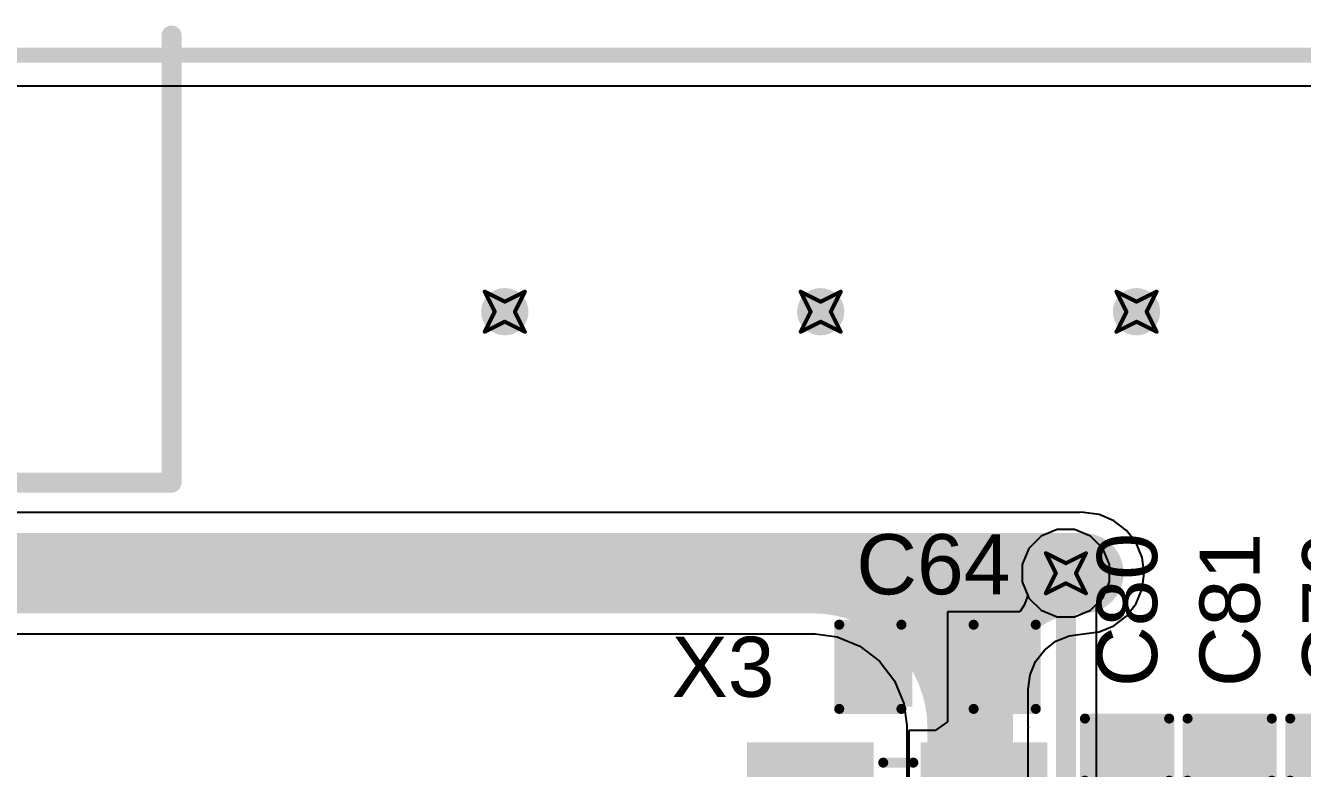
# Model space of a CAD drawing. Header units: inches. Extents: x -0.03 to 9.71, y 0.01 to 4.44.
# Drawn here: x 2.793 to 3.429, y 2.193 to 2.564 of the extents above; entities that cross this region are included whole.
import ezdxf

# ---------------------------------------------------------------- set-up
doc = ezdxf.new("R2010")
doc.units = ezdxf.units.IN
doc.header["$MEASUREMENT"] = 0
for name, color, linetype in [('Board Outline', 216, 'Continuous'), ('Bottom Layer', 5, 'Continuous'), ('Drill Drawing', 1, 'Continuous'), ('Layer 1', 16, 'Continuous'), ('Layer 2', 76, 'Continuous'), ('Top Layer', 1, 'Continuous'), ('Top Overlay', 2, 'Continuous'), ('Top Paste', 8, 'Continuous'), ('Top Solder', 216, 'Continuous'), ('Via Holes', 16, 'Continuous')]:
    doc.layers.add(name, color=color, linetype=linetype)
doc.styles.add('Arial', font='', dxfattribs={"height": 0.2})
doc.styles.get('Arial').set_extended_font_data('Arial')

# ---------------------------------------------------------------- blocks, each defined once
blk = doc.blocks.new('SMD3225_4P_1')
at = {"layer": 'Top Layer'}
for points in [[(-0.07087, 0.05709), (-0.01575, 0.05709), (-0.01575, 0.00984), (-0.07087, 0.00984)], [(0.01575, 0.05709), (0.07087, 0.05709), (0.07087, 0.00984), (0.01575, 0.00984)], [(-0.07087, -0.00984), (-0.01575, -0.00984), (-0.01575, -0.05709), (-0.07087, -0.05709)], [(0.01575, -0.00984), (0.07087, -0.00984), (0.07087, -0.05709), (0.01575, -0.05709)]]:
    blk.add_hatch(color=1, dxfattribs=at).paths.add_polyline_path(points)
at = {"layer": 'Top Paste'}
for points in [[(-0.07087, 0.05709), (-0.01575, 0.05709), (-0.01575, 0.00984), (-0.07087, 0.00984)], [(0.01575, 0.05709), (0.07087, 0.05709), (0.07087, 0.00984), (0.01575, 0.00984)], [(-0.07087, -0.00984), (-0.01575, -0.00984), (-0.01575, -0.05709), (-0.07087, -0.05709)], [(0.01575, -0.00984), (0.07087, -0.00984), (0.07087, -0.05709), (0.01575, -0.05709)]]:
    blk.add_hatch(color=8, dxfattribs=at).paths.add_polyline_path(points)
at = {"layer": 'Top Solder'}
for points in [[(-0.07487, 0.06109), (-0.01175, 0.06109), (-0.01175, 0.00584), (-0.07487, 0.00584)], [(0.01175, 0.06109), (0.07487, 0.06109), (0.07487, 0.00584), (0.01175, 0.00584)], [(-0.07487, -0.00584), (-0.01175, -0.00584), (-0.01175, -0.06109), (-0.07487, -0.06109)], [(0.01175, -0.00584), (0.07487, -0.00584), (0.07487, -0.06109), (0.01175, -0.06109)]]:
    blk.add_hatch(color=216, dxfattribs=at).paths.add_polyline_path(points)
at = {"layer": 'Top Overlay'}
for points in [[(0.007, 0.051, 0.005, 0.005, 0), (-0.008, 0.051, 0.005, 0.005, 0)], [(-0.065, -0.004, 0.005, 0.005, 0), (-0.065, 0.003, 0.005, 0.005, 0)], [(0.065, 0.003, 0.005, 0.005, 0), (0.065, -0.004, 0.005, 0.005, 0)], [(-0.082, -0.028, 0.005, 0.005, 0), (-0.082, -0.038, 0.005, 0.005, 0)], [(-0.077, -0.033, 0.005, 0.005, 0), (-0.082, -0.028, 0.005, 0.005, 0)], [(-0.077, -0.033, 0.005, 0.005, 0), (-0.082, -0.038, 0.005, 0.005, 0)], [(0.007, -0.051, 0.005, 0.005, 0), (-0.008, -0.051, 0.005, 0.005, 0)]]:
    blk.add_lwpolyline(points, format="xyseb", dxfattribs=at)
for points in [[(-0.00925, 0.051, 0.0025, 0.0025, 1), (-0.00675, 0.051, 0.0025, 0.0025, 1)], [(0.00575, 0.051, 0.0025, 0.0025, 1), (0.00825, 0.051, 0.0025, 0.0025, 1)], [(-0.06625, 0.003, 0.0025, 0.0025, 1), (-0.06375, 0.003, 0.0025, 0.0025, 1)], [(0.06375, 0.003, 0.0025, 0.0025, 1), (0.06625, 0.003, 0.0025, 0.0025, 1)], [(-0.06625, -0.004, 0.0025, 0.0025, 1), (-0.06375, -0.004, 0.0025, 0.0025, 1)], [(0.06375, -0.004, 0.0025, 0.0025, 1), (0.06625, -0.004, 0.0025, 0.0025, 1)], [(-0.08325, -0.028, 0.0025, 0.0025, 1), (-0.08075, -0.028, 0.0025, 0.0025, 1)], [(-0.08325, -0.028, 0.0025, 0.0025, 1), (-0.08075, -0.028, 0.0025, 0.0025, 1)], [(-0.07825, -0.033, 0.0025, 0.0025, 1), (-0.07575, -0.033, 0.0025, 0.0025, 1)], [(-0.07825, -0.033, 0.0025, 0.0025, 1), (-0.07575, -0.033, 0.0025, 0.0025, 1)], [(-0.08325, -0.038, 0.0025, 0.0025, 1), (-0.08075, -0.038, 0.0025, 0.0025, 1)], [(-0.08325, -0.038, 0.0025, 0.0025, 1), (-0.08075, -0.038, 0.0025, 0.0025, 1)], [(-0.00925, -0.051, 0.0025, 0.0025, 1), (-0.00675, -0.051, 0.0025, 0.0025, 1)], [(0.00575, -0.051, 0.0025, 0.0025, 1), (0.00825, -0.051, 0.0025, 0.0025, 1)]]:
    blk.add_lwpolyline(points, format="xyseb", close=True, dxfattribs=at)
blk = doc.blocks.new('C___0603_125')
at = {"layer": 'Top Layer'}
for points in [[(-0.015, 0.0175), (-0.015, -0.0175), (-0.045, -0.0175), (-0.045, 0.0175)], [(0.045, 0.0175), (0.045, -0.0175), (0.015, -0.0175), (0.015, 0.0175)]]:
    blk.add_hatch(color=1, dxfattribs=at).paths.add_polyline_path(points)
at = {"layer": 'Top Paste'}
for points in [[(-0.015, 0.0175), (-0.015, -0.0175), (-0.045, -0.0175), (-0.045, 0.0175)], [(0.045, 0.0175), (0.045, -0.0175), (0.015, -0.0175), (0.015, 0.0175)]]:
    blk.add_hatch(color=8, dxfattribs=at).paths.add_polyline_path(points)
at = {"layer": 'Top Solder'}
for points in [[(-0.01264, 0.01986), (-0.01264, -0.01986), (-0.04736, -0.01986), (-0.04736, 0.01986)], [(0.04736, 0.01986), (0.04736, -0.01986), (0.01264, -0.01986), (0.01264, 0.01986)]]:
    blk.add_hatch(color=216, dxfattribs=at).paths.add_polyline_path(points)
at = {"layer": 'Top Overlay'}
for points in [[(-0.018, 0.021, 0.005, 0.005, 0), (-0.049, 0.021, 0.005, 0.005, 0)], [(-0.049, -0.021, 0.005, 0.005, 0), (-0.049, 0.021, 0.005, 0.005, 0)], [(0.049, 0.021, 0.005, 0.005, 0), (0.018, 0.021, 0.005, 0.005, 0)], [(0.049, -0.021, 0.005, 0.005, 0), (0.049, 0.021, 0.005, 0.005, 0)], [(-0.018, -0.021, 0.005, 0.005, 0), (-0.049, -0.021, 0.005, 0.005, 0)], [(0.049, -0.021, 0.005, 0.005, 0), (0.018, -0.021, 0.005, 0.005, 0)]]:
    blk.add_lwpolyline(points, format="xyseb", dxfattribs=at)
for points in [[(-0.05025, 0.021, 0.0025, 0.0025, 1), (-0.04775, 0.021, 0.0025, 0.0025, 1)], [(-0.05025, 0.021, 0.0025, 0.0025, 1), (-0.04775, 0.021, 0.0025, 0.0025, 1)], [(-0.01925, 0.021, 0.0025, 0.0025, 1), (-0.01675, 0.021, 0.0025, 0.0025, 1)], [(0.01675, 0.021, 0.0025, 0.0025, 1), (0.01925, 0.021, 0.0025, 0.0025, 1)], [(0.04775, 0.021, 0.0025, 0.0025, 1), (0.05025, 0.021, 0.0025, 0.0025, 1)], [(0.04775, 0.021, 0.0025, 0.0025, 1), (0.05025, 0.021, 0.0025, 0.0025, 1)], [(-0.05025, -0.021, 0.0025, 0.0025, 1), (-0.04775, -0.021, 0.0025, 0.0025, 1)], [(-0.05025, -0.021, 0.0025, 0.0025, 1), (-0.04775, -0.021, 0.0025, 0.0025, 1)], [(-0.01925, -0.021, 0.0025, 0.0025, 1), (-0.01675, -0.021, 0.0025, 0.0025, 1)], [(0.01675, -0.021, 0.0025, 0.0025, 1), (0.01925, -0.021, 0.0025, 0.0025, 1)], [(0.04775, -0.021, 0.0025, 0.0025, 1), (0.05025, -0.021, 0.0025, 0.0025, 1)], [(0.04775, -0.021, 0.0025, 0.0025, 1), (0.05025, -0.021, 0.0025, 0.0025, 1)]]:
    blk.add_lwpolyline(points, format="xyseb", close=True, dxfattribs=at)
blk = doc.blocks.new('C___0603_126')
at = {"layer": 'Top Layer'}
for points in [[(-0.015, 0.0175), (-0.015, -0.0175), (-0.045, -0.0175), (-0.045, 0.0175)], [(0.045, 0.0175), (0.045, -0.0175), (0.015, -0.0175), (0.015, 0.0175)]]:
    blk.add_hatch(color=1, dxfattribs=at).paths.add_polyline_path(points)
at = {"layer": 'Top Paste'}
for points in [[(-0.015, 0.0175), (-0.015, -0.0175), (-0.045, -0.0175), (-0.045, 0.0175)], [(0.045, 0.0175), (0.045, -0.0175), (0.015, -0.0175), (0.015, 0.0175)]]:
    blk.add_hatch(color=8, dxfattribs=at).paths.add_polyline_path(points)
at = {"layer": 'Top Solder'}
for points in [[(-0.01264, 0.01986), (-0.01264, -0.01986), (-0.04736, -0.01986), (-0.04736, 0.01986)], [(0.04736, 0.01986), (0.04736, -0.01986), (0.01264, -0.01986), (0.01264, 0.01986)]]:
    blk.add_hatch(color=216, dxfattribs=at).paths.add_polyline_path(points)
at = {"layer": 'Top Overlay'}
for points in [[(-0.018, 0.021, 0.005, 0.005, 0), (-0.049, 0.021, 0.005, 0.005, 0)], [(-0.049, -0.021, 0.005, 0.005, 0), (-0.049, 0.021, 0.005, 0.005, 0)], [(0.049, 0.021, 0.005, 0.005, 0), (0.018, 0.021, 0.005, 0.005, 0)], [(0.049, -0.021, 0.005, 0.005, 0), (0.049, 0.021, 0.005, 0.005, 0)], [(-0.018, -0.021, 0.005, 0.005, 0), (-0.049, -0.021, 0.005, 0.005, 0)], [(0.049, -0.021, 0.005, 0.005, 0), (0.018, -0.021, 0.005, 0.005, 0)]]:
    blk.add_lwpolyline(points, format="xyseb", dxfattribs=at)
for points in [[(-0.05025, 0.021, 0.0025, 0.0025, 1), (-0.04775, 0.021, 0.0025, 0.0025, 1)], [(-0.05025, 0.021, 0.0025, 0.0025, 1), (-0.04775, 0.021, 0.0025, 0.0025, 1)], [(-0.01925, 0.021, 0.0025, 0.0025, 1), (-0.01675, 0.021, 0.0025, 0.0025, 1)], [(0.01675, 0.021, 0.0025, 0.0025, 1), (0.01925, 0.021, 0.0025, 0.0025, 1)], [(0.04775, 0.021, 0.0025, 0.0025, 1), (0.05025, 0.021, 0.0025, 0.0025, 1)], [(0.04775, 0.021, 0.0025, 0.0025, 1), (0.05025, 0.021, 0.0025, 0.0025, 1)], [(-0.05025, -0.021, 0.0025, 0.0025, 1), (-0.04775, -0.021, 0.0025, 0.0025, 1)], [(-0.05025, -0.021, 0.0025, 0.0025, 1), (-0.04775, -0.021, 0.0025, 0.0025, 1)], [(-0.01925, -0.021, 0.0025, 0.0025, 1), (-0.01675, -0.021, 0.0025, 0.0025, 1)], [(0.01675, -0.021, 0.0025, 0.0025, 1), (0.01925, -0.021, 0.0025, 0.0025, 1)], [(0.04775, -0.021, 0.0025, 0.0025, 1), (0.05025, -0.021, 0.0025, 0.0025, 1)], [(0.04775, -0.021, 0.0025, 0.0025, 1), (0.05025, -0.021, 0.0025, 0.0025, 1)]]:
    blk.add_lwpolyline(points, format="xyseb", close=True, dxfattribs=at)
blk = doc.blocks.new('C___0603_130')
at = {"layer": 'Top Layer'}
for points in [[(-0.015, 0.0175), (-0.015, -0.0175), (-0.045, -0.0175), (-0.045, 0.0175)], [(0.045, 0.0175), (0.045, -0.0175), (0.015, -0.0175), (0.015, 0.0175)]]:
    blk.add_hatch(color=1, dxfattribs=at).paths.add_polyline_path(points)
at = {"layer": 'Top Paste'}
for points in [[(-0.015, 0.0175), (-0.015, -0.0175), (-0.045, -0.0175), (-0.045, 0.0175)], [(0.045, 0.0175), (0.045, -0.0175), (0.015, -0.0175), (0.015, 0.0175)]]:
    blk.add_hatch(color=8, dxfattribs=at).paths.add_polyline_path(points)
at = {"layer": 'Top Solder'}
for points in [[(-0.01264, 0.01986), (-0.01264, -0.01986), (-0.04736, -0.01986), (-0.04736, 0.01986)], [(0.04736, 0.01986), (0.04736, -0.01986), (0.01264, -0.01986), (0.01264, 0.01986)]]:
    blk.add_hatch(color=216, dxfattribs=at).paths.add_polyline_path(points)
at = {"layer": 'Top Overlay'}
for points in [[(-0.018, 0.021, 0.005, 0.005, 0), (-0.049, 0.021, 0.005, 0.005, 0)], [(-0.049, -0.021, 0.005, 0.005, 0), (-0.049, 0.021, 0.005, 0.005, 0)], [(0.049, 0.021, 0.005, 0.005, 0), (0.018, 0.021, 0.005, 0.005, 0)], [(0.049, -0.021, 0.005, 0.005, 0), (0.049, 0.021, 0.005, 0.005, 0)], [(-0.018, -0.021, 0.005, 0.005, 0), (-0.049, -0.021, 0.005, 0.005, 0)], [(0.049, -0.021, 0.005, 0.005, 0), (0.018, -0.021, 0.005, 0.005, 0)]]:
    blk.add_lwpolyline(points, format="xyseb", dxfattribs=at)
for points in [[(-0.05025, 0.021, 0.0025, 0.0025, 1), (-0.04775, 0.021, 0.0025, 0.0025, 1)], [(-0.05025, 0.021, 0.0025, 0.0025, 1), (-0.04775, 0.021, 0.0025, 0.0025, 1)], [(-0.01925, 0.021, 0.0025, 0.0025, 1), (-0.01675, 0.021, 0.0025, 0.0025, 1)], [(0.01675, 0.021, 0.0025, 0.0025, 1), (0.01925, 0.021, 0.0025, 0.0025, 1)], [(0.04775, 0.021, 0.0025, 0.0025, 1), (0.05025, 0.021, 0.0025, 0.0025, 1)], [(0.04775, 0.021, 0.0025, 0.0025, 1), (0.05025, 0.021, 0.0025, 0.0025, 1)], [(-0.05025, -0.021, 0.0025, 0.0025, 1), (-0.04775, -0.021, 0.0025, 0.0025, 1)], [(-0.05025, -0.021, 0.0025, 0.0025, 1), (-0.04775, -0.021, 0.0025, 0.0025, 1)], [(-0.01925, -0.021, 0.0025, 0.0025, 1), (-0.01675, -0.021, 0.0025, 0.0025, 1)], [(0.01675, -0.021, 0.0025, 0.0025, 1), (0.01925, -0.021, 0.0025, 0.0025, 1)], [(0.04775, -0.021, 0.0025, 0.0025, 1), (0.05025, -0.021, 0.0025, 0.0025, 1)], [(0.04775, -0.021, 0.0025, 0.0025, 1), (0.05025, -0.021, 0.0025, 0.0025, 1)]]:
    blk.add_lwpolyline(points, format="xyseb", close=True, dxfattribs=at)
blk = doc.blocks.new('C___0603_138')
at = {"layer": 'Top Layer'}
for points in [[(-0.015, 0.0175), (-0.015, -0.0175), (-0.045, -0.0175), (-0.045, 0.0175)], [(0.045, 0.0175), (0.045, -0.0175), (0.015, -0.0175), (0.015, 0.0175)]]:
    blk.add_hatch(color=1, dxfattribs=at).paths.add_polyline_path(points)
at = {"layer": 'Top Paste'}
for points in [[(-0.015, 0.0175), (-0.015, -0.0175), (-0.045, -0.0175), (-0.045, 0.0175)], [(0.045, 0.0175), (0.045, -0.0175), (0.015, -0.0175), (0.015, 0.0175)]]:
    blk.add_hatch(color=8, dxfattribs=at).paths.add_polyline_path(points)
at = {"layer": 'Top Solder'}
for points in [[(-0.01264, 0.01986), (-0.01264, -0.01986), (-0.04736, -0.01986), (-0.04736, 0.01986)], [(0.04736, 0.01986), (0.04736, -0.01986), (0.01264, -0.01986), (0.01264, 0.01986)]]:
    blk.add_hatch(color=216, dxfattribs=at).paths.add_polyline_path(points)
at = {"layer": 'Top Overlay'}
for points in [[(-0.049, 0.021, 0.005, 0.005, 0), (-0.018, 0.021, 0.005, 0.005, 0)], [(-0.049, -0.021, 0.005, 0.005, 0), (-0.049, 0.021, 0.005, 0.005, 0)], [(0.018, 0.021, 0.005, 0.005, 0), (0.049, 0.021, 0.005, 0.005, 0)], [(0.049, -0.021, 0.005, 0.005, 0), (0.049, 0.021, 0.005, 0.005, 0)], [(-0.049, -0.021, 0.005, 0.005, 0), (-0.018, -0.021, 0.005, 0.005, 0)], [(0.018, -0.021, 0.005, 0.005, 0), (0.049, -0.021, 0.005, 0.005, 0)]]:
    blk.add_lwpolyline(points, format="xyseb", dxfattribs=at)
for points in [[(-0.05025, 0.021, 0.0025, 0.0025, 1), (-0.04775, 0.021, 0.0025, 0.0025, 1)], [(-0.05025, 0.021, 0.0025, 0.0025, 1), (-0.04775, 0.021, 0.0025, 0.0025, 1)], [(-0.01925, 0.021, 0.0025, 0.0025, 1), (-0.01675, 0.021, 0.0025, 0.0025, 1)], [(0.01675, 0.021, 0.0025, 0.0025, 1), (0.01925, 0.021, 0.0025, 0.0025, 1)], [(0.04775, 0.021, 0.0025, 0.0025, 1), (0.05025, 0.021, 0.0025, 0.0025, 1)], [(0.04775, 0.021, 0.0025, 0.0025, 1), (0.05025, 0.021, 0.0025, 0.0025, 1)], [(-0.05025, -0.021, 0.0025, 0.0025, 1), (-0.04775, -0.021, 0.0025, 0.0025, 1)], [(-0.05025, -0.021, 0.0025, 0.0025, 1), (-0.04775, -0.021, 0.0025, 0.0025, 1)], [(-0.01925, -0.021, 0.0025, 0.0025, 1), (-0.01675, -0.021, 0.0025, 0.0025, 1)], [(0.01675, -0.021, 0.0025, 0.0025, 1), (0.01925, -0.021, 0.0025, 0.0025, 1)], [(0.04775, -0.021, 0.0025, 0.0025, 1), (0.05025, -0.021, 0.0025, 0.0025, 1)], [(0.04775, -0.021, 0.0025, 0.0025, 1), (0.05025, -0.021, 0.0025, 0.0025, 1)]]:
    blk.add_lwpolyline(points, format="xyseb", close=True, dxfattribs=at)

msp = doc.modelspace()

# ---------------------------------------------------------------- hatches: boundary and pattern name
at = {"layer": 'Bottom Layer'}
h = msp.add_hatch(color=5, dxfattribs=at)
edge = h.paths.add_edge_path()
edge.add_arc((3.0315, 2.42126), 0.01181, 0, 360)
h = msp.add_hatch(color=5, dxfattribs=at)
edge = h.paths.add_edge_path()
edge.add_arc((3.18898, 2.42126), 0.01181, 0, 360)
h = msp.add_hatch(color=5, dxfattribs=at)
edge = h.paths.add_edge_path()
edge.add_arc((3.34646, 2.42126), 0.01181, 0, 360)
h = msp.add_hatch(color=5, dxfattribs=at)
edge = h.paths.add_edge_path()
edge.add_arc((3.31124, 2.29078), 0.01181, 0, 360)
at = {"layer": 'Layer 1'}
h = msp.add_hatch(color=16, dxfattribs=at)
edge = h.paths.add_edge_path()
edge.add_arc((3.0315, 2.42126), 0.01181, 0, 360)
h = msp.add_hatch(color=16, dxfattribs=at)
edge = h.paths.add_edge_path()
edge.add_arc((3.18898, 2.42126), 0.01181, 0, 360)
h = msp.add_hatch(color=16, dxfattribs=at)
edge = h.paths.add_edge_path()
edge.add_arc((3.34646, 2.42126), 0.01181, 0, 360)
h = msp.add_hatch(color=16, dxfattribs=at)
edge = h.paths.add_edge_path()
edge.add_arc((3.31124, 2.29078), 0.01181, 0, 360)
at = {"layer": 'Layer 2'}
h = msp.add_hatch(color=76, dxfattribs=at)
edge = h.paths.add_edge_path()
edge.add_arc((3.0315, 2.42126), 0.01181, 0, 360)
h = msp.add_hatch(color=76, dxfattribs=at)
edge = h.paths.add_edge_path()
edge.add_arc((3.18898, 2.42126), 0.01181, 0, 360)
h = msp.add_hatch(color=76, dxfattribs=at)
edge = h.paths.add_edge_path()
edge.add_arc((3.34646, 2.42126), 0.01181, 0, 360)
h = msp.add_hatch(color=76, dxfattribs=at)
edge = h.paths.add_edge_path()
edge.add_arc((3.31124, 2.29078), 0.01181, 0, 360)
at = {"layer": 'Top Layer'}
h = msp.add_hatch(color=1, dxfattribs=at)
edge = h.paths.add_edge_path()
edge.add_arc((3.0315, 2.42126), 0.01181, 0, 360)
h = msp.add_hatch(color=1, dxfattribs=at)
edge = h.paths.add_edge_path()
edge.add_arc((3.18898, 2.42126), 0.01181, 0, 360)
h = msp.add_hatch(color=1, dxfattribs=at)
edge = h.paths.add_edge_path()
edge.add_arc((3.34646, 2.42126), 0.01181, 0, 360)
h = msp.add_hatch(color=1, dxfattribs=at)
edge = h.paths.add_edge_path()
edge.add_arc((3.31124, 2.29078), 0.01181, 0, 360)
at = {"layer": 'Via Holes'}
h = msp.add_hatch(color=7, dxfattribs=at)
edge = h.paths.add_edge_path()
edge.add_arc((3.0315, 2.42126), 0.00591, 0, 360)
h = msp.add_hatch(color=7, dxfattribs=at)
edge = h.paths.add_edge_path()
edge.add_arc((3.18898, 2.42126), 0.00591, 0, 360)
h = msp.add_hatch(color=7, dxfattribs=at)
edge = h.paths.add_edge_path()
edge.add_arc((3.34646, 2.42126), 0.00591, 0, 360)
h = msp.add_hatch(color=7, dxfattribs=at)
edge = h.paths.add_edge_path()
edge.add_arc((3.31124, 2.29078), 0.00591, 0, 360)

# ---------------------------------------------------------------- linework, layer by layer
at = {"layer": 'Board Outline'}
msp.add_lwpolyline([(0.00984, 2.54921, 0.0075, 0.0075, 0), (4.32087, 2.54921, 0.0075, 0.0075, 0)], format="xyseb", dxfattribs=at)
at = {"layer": 'Bottom Layer'}
for p, q in [((2.74749, 2.53392), (4.30557, 2.53392)), ((3.3069, 2.3126), (3.29888, 2.30927)), ((3.31557, 2.3126), (3.3069, 2.3126)), ((3.32359, 2.30927), (3.31557, 2.3126)), ((3.29888, 2.30927), (3.29275, 2.30314)), ((3.32973, 2.30314), (3.32359, 2.30927)), ((3.29275, 2.30314), (3.28943, 2.29512)), ((3.33305, 2.29512), (3.32973, 2.30314)), ((3.28943, 2.29512), (3.28943, 2.28645)), ((3.33305, 2.28645), (3.33305, 2.29512)), ((3.28943, 2.28645), (3.29275, 2.27843)), ((3.32973, 2.27843), (3.33305, 2.28645)), ((3.29275, 2.27843), (3.29888, 2.27229)), ((3.32359, 2.27229), (3.32973, 2.27843)), ((3.29888, 2.27229), (3.3069, 2.26897)), ((3.3069, 2.26897), (3.31557, 2.26897)), ((3.31557, 2.26897), (3.32359, 2.27229))]:
    msp.add_line(p, q, dxfattribs=at)
at = {"layer": 'Drill Drawing'}
for points in [[(3.0215, 2.43126, 0.002, 0.002, 0), (3.0315, 2.42626, 0.002, 0.002, 0)], [(3.0215, 2.43126, 0.002, 0.002, 0), (3.0265, 2.42126, 0.002, 0.002, 0)], [(3.0315, 2.42626, 0.002, 0.002, 0), (3.0415, 2.43126, 0.002, 0.002, 0)], [(3.0365, 2.42126, 0.002, 0.002, 0), (3.0415, 2.43126, 0.002, 0.002, 0)], [(3.17898, 2.43126, 0.002, 0.002, 0), (3.18898, 2.42626, 0.002, 0.002, 0)], [(3.17898, 2.43126, 0.002, 0.002, 0), (3.18398, 2.42126, 0.002, 0.002, 0)], [(3.18898, 2.42626, 0.002, 0.002, 0), (3.19898, 2.43126, 0.002, 0.002, 0)], [(3.19398, 2.42126, 0.002, 0.002, 0), (3.19898, 2.43126, 0.002, 0.002, 0)], [(3.33646, 2.43126, 0.002, 0.002, 0), (3.34646, 2.42626, 0.002, 0.002, 0)], [(3.33646, 2.43126, 0.002, 0.002, 0), (3.34146, 2.42126, 0.002, 0.002, 0)], [(3.34646, 2.42626, 0.002, 0.002, 0), (3.35646, 2.43126, 0.002, 0.002, 0)], [(3.35146, 2.42126, 0.002, 0.002, 0), (3.35646, 2.43126, 0.002, 0.002, 0)], [(3.0215, 2.41126, 0.002, 0.002, 0), (3.0265, 2.42126, 0.002, 0.002, 0)], [(3.0365, 2.42126, 0.002, 0.002, 0), (3.0415, 2.41126, 0.002, 0.002, 0)], [(3.17898, 2.41126, 0.002, 0.002, 0), (3.18398, 2.42126, 0.002, 0.002, 0)], [(3.19398, 2.42126, 0.002, 0.002, 0), (3.19898, 2.41126, 0.002, 0.002, 0)], [(3.33646, 2.41126, 0.002, 0.002, 0), (3.34146, 2.42126, 0.002, 0.002, 0)], [(3.35146, 2.42126, 0.002, 0.002, 0), (3.35646, 2.41126, 0.002, 0.002, 0)], [(3.0215, 2.41126, 0.002, 0.002, 0), (3.0315, 2.41626, 0.002, 0.002, 0)], [(3.0315, 2.41626, 0.002, 0.002, 0), (3.0415, 2.41126, 0.002, 0.002, 0)], [(3.17898, 2.41126, 0.002, 0.002, 0), (3.18898, 2.41626, 0.002, 0.002, 0)], [(3.18898, 2.41626, 0.002, 0.002, 0), (3.19898, 2.41126, 0.002, 0.002, 0)], [(3.33646, 2.41126, 0.002, 0.002, 0), (3.34646, 2.41626, 0.002, 0.002, 0)], [(3.34646, 2.41626, 0.002, 0.002, 0), (3.35646, 2.41126, 0.002, 0.002, 0)], [(3.30124, 2.30078, 0.002, 0.002, 0), (3.31124, 2.29578, 0.002, 0.002, 0)], [(3.30124, 2.30078, 0.002, 0.002, 0), (3.30624, 2.29078, 0.002, 0.002, 0)], [(3.31124, 2.29578, 0.002, 0.002, 0), (3.32124, 2.30078, 0.002, 0.002, 0)], [(3.31624, 2.29078, 0.002, 0.002, 0), (3.32124, 2.30078, 0.002, 0.002, 0)], [(3.30124, 2.28078, 0.002, 0.002, 0), (3.30624, 2.29078, 0.002, 0.002, 0)], [(3.30124, 2.28078, 0.002, 0.002, 0), (3.31124, 2.28578, 0.002, 0.002, 0)], [(3.31124, 2.28578, 0.002, 0.002, 0), (3.32124, 2.28078, 0.002, 0.002, 0)], [(3.31624, 2.29078, 0.002, 0.002, 0), (3.32124, 2.28078, 0.002, 0.002, 0)]]:
    msp.add_lwpolyline(points, format="xyseb", dxfattribs=at)
for points in [[(3.021, 2.43126, 0.001, 0.001, 1), (3.022, 2.43126, 0.001, 0.001, 1)], [(3.021, 2.43126, 0.001, 0.001, 1), (3.022, 2.43126, 0.001, 0.001, 1)], [(3.041, 2.43126, 0.001, 0.001, 1), (3.042, 2.43126, 0.001, 0.001, 1)], [(3.041, 2.43126, 0.001, 0.001, 1), (3.042, 2.43126, 0.001, 0.001, 1)], [(3.17848, 2.43126, 0.001, 0.001, 1), (3.17948, 2.43126, 0.001, 0.001, 1)], [(3.17848, 2.43126, 0.001, 0.001, 1), (3.17948, 2.43126, 0.001, 0.001, 1)], [(3.19848, 2.43126, 0.001, 0.001, 1), (3.19948, 2.43126, 0.001, 0.001, 1)], [(3.19848, 2.43126, 0.001, 0.001, 1), (3.19948, 2.43126, 0.001, 0.001, 1)], [(3.33596, 2.43126, 0.001, 0.001, 1), (3.33696, 2.43126, 0.001, 0.001, 1)], [(3.33596, 2.43126, 0.001, 0.001, 1), (3.33696, 2.43126, 0.001, 0.001, 1)], [(3.35596, 2.43126, 0.001, 0.001, 1), (3.35696, 2.43126, 0.001, 0.001, 1)], [(3.35596, 2.43126, 0.001, 0.001, 1), (3.35696, 2.43126, 0.001, 0.001, 1)], [(3.031, 2.42626, 0.001, 0.001, 1), (3.032, 2.42626, 0.001, 0.001, 1)], [(3.031, 2.42626, 0.001, 0.001, 1), (3.032, 2.42626, 0.001, 0.001, 1)], [(3.18848, 2.42626, 0.001, 0.001, 1), (3.18948, 2.42626, 0.001, 0.001, 1)], [(3.18848, 2.42626, 0.001, 0.001, 1), (3.18948, 2.42626, 0.001, 0.001, 1)], [(3.34596, 2.42626, 0.001, 0.001, 1), (3.34696, 2.42626, 0.001, 0.001, 1)], [(3.34596, 2.42626, 0.001, 0.001, 1), (3.34696, 2.42626, 0.001, 0.001, 1)], [(3.026, 2.42126, 0.001, 0.001, 1), (3.027, 2.42126, 0.001, 0.001, 1)], [(3.026, 2.42126, 0.001, 0.001, 1), (3.027, 2.42126, 0.001, 0.001, 1)], [(3.036, 2.42126, 0.001, 0.001, 1), (3.037, 2.42126, 0.001, 0.001, 1)], [(3.036, 2.42126, 0.001, 0.001, 1), (3.037, 2.42126, 0.001, 0.001, 1)], [(3.18348, 2.42126, 0.001, 0.001, 1), (3.18448, 2.42126, 0.001, 0.001, 1)], [(3.18348, 2.42126, 0.001, 0.001, 1), (3.18448, 2.42126, 0.001, 0.001, 1)], [(3.19348, 2.42126, 0.001, 0.001, 1), (3.19448, 2.42126, 0.001, 0.001, 1)], [(3.19348, 2.42126, 0.001, 0.001, 1), (3.19448, 2.42126, 0.001, 0.001, 1)], [(3.34096, 2.42126, 0.001, 0.001, 1), (3.34196, 2.42126, 0.001, 0.001, 1)], [(3.34096, 2.42126, 0.001, 0.001, 1), (3.34196, 2.42126, 0.001, 0.001, 1)], [(3.35096, 2.42126, 0.001, 0.001, 1), (3.35196, 2.42126, 0.001, 0.001, 1)], [(3.35096, 2.42126, 0.001, 0.001, 1), (3.35196, 2.42126, 0.001, 0.001, 1)], [(3.031, 2.41626, 0.001, 0.001, 1), (3.032, 2.41626, 0.001, 0.001, 1)], [(3.031, 2.41626, 0.001, 0.001, 1), (3.032, 2.41626, 0.001, 0.001, 1)], [(3.18848, 2.41626, 0.001, 0.001, 1), (3.18948, 2.41626, 0.001, 0.001, 1)], [(3.18848, 2.41626, 0.001, 0.001, 1), (3.18948, 2.41626, 0.001, 0.001, 1)], [(3.34596, 2.41626, 0.001, 0.001, 1), (3.34696, 2.41626, 0.001, 0.001, 1)], [(3.34596, 2.41626, 0.001, 0.001, 1), (3.34696, 2.41626, 0.001, 0.001, 1)], [(3.021, 2.41126, 0.001, 0.001, 1), (3.022, 2.41126, 0.001, 0.001, 1)], [(3.021, 2.41126, 0.001, 0.001, 1), (3.022, 2.41126, 0.001, 0.001, 1)], [(3.041, 2.41126, 0.001, 0.001, 1), (3.042, 2.41126, 0.001, 0.001, 1)], [(3.041, 2.41126, 0.001, 0.001, 1), (3.042, 2.41126, 0.001, 0.001, 1)], [(3.17848, 2.41126, 0.001, 0.001, 1), (3.17948, 2.41126, 0.001, 0.001, 1)], [(3.17848, 2.41126, 0.001, 0.001, 1), (3.17948, 2.41126, 0.001, 0.001, 1)], [(3.19848, 2.41126, 0.001, 0.001, 1), (3.19948, 2.41126, 0.001, 0.001, 1)], [(3.19848, 2.41126, 0.001, 0.001, 1), (3.19948, 2.41126, 0.001, 0.001, 1)], [(3.33596, 2.41126, 0.001, 0.001, 1), (3.33696, 2.41126, 0.001, 0.001, 1)], [(3.33596, 2.41126, 0.001, 0.001, 1), (3.33696, 2.41126, 0.001, 0.001, 1)], [(3.35596, 2.41126, 0.001, 0.001, 1), (3.35696, 2.41126, 0.001, 0.001, 1)], [(3.35596, 2.41126, 0.001, 0.001, 1), (3.35696, 2.41126, 0.001, 0.001, 1)], [(3.30074, 2.30078, 0.001, 0.001, 1), (3.30174, 2.30078, 0.001, 0.001, 1)], [(3.30074, 2.30078, 0.001, 0.001, 1), (3.30174, 2.30078, 0.001, 0.001, 1)], [(3.32074, 2.30078, 0.001, 0.001, 1), (3.32174, 2.30078, 0.001, 0.001, 1)], [(3.32074, 2.30078, 0.001, 0.001, 1), (3.32174, 2.30078, 0.001, 0.001, 1)], [(3.31074, 2.29578, 0.001, 0.001, 1), (3.31174, 2.29578, 0.001, 0.001, 1)], [(3.31074, 2.29578, 0.001, 0.001, 1), (3.31174, 2.29578, 0.001, 0.001, 1)], [(3.30574, 2.29078, 0.001, 0.001, 1), (3.30674, 2.29078, 0.001, 0.001, 1)], [(3.30574, 2.29078, 0.001, 0.001, 1), (3.30674, 2.29078, 0.001, 0.001, 1)], [(3.31074, 2.28578, 0.001, 0.001, 1), (3.31174, 2.28578, 0.001, 0.001, 1)], [(3.31074, 2.28578, 0.001, 0.001, 1), (3.31174, 2.28578, 0.001, 0.001, 1)], [(3.31574, 2.29078, 0.001, 0.001, 1), (3.31674, 2.29078, 0.001, 0.001, 1)], [(3.31574, 2.29078, 0.001, 0.001, 1), (3.31674, 2.29078, 0.001, 0.001, 1)], [(3.30074, 2.28078, 0.001, 0.001, 1), (3.30174, 2.28078, 0.001, 0.001, 1)], [(3.30074, 2.28078, 0.001, 0.001, 1), (3.30174, 2.28078, 0.001, 0.001, 1)], [(3.32074, 2.28078, 0.001, 0.001, 1), (3.32174, 2.28078, 0.001, 0.001, 1)], [(3.32074, 2.28078, 0.001, 0.001, 1), (3.32174, 2.28078, 0.001, 0.001, 1)]]:
    msp.add_lwpolyline(points, format="xyseb", close=True, dxfattribs=at)
at = {"layer": 'Layer 1'}
for p, q in [((2.74749, 2.53392), (4.30557, 2.53392)), ((3.3069, 2.3126), (3.29888, 2.30927)), ((3.31557, 2.3126), (3.3069, 2.3126)), ((3.32359, 2.30927), (3.31557, 2.3126)), ((3.29888, 2.30927), (3.29275, 2.30314)), ((3.32973, 2.30314), (3.32359, 2.30927)), ((3.29275, 2.30314), (3.28943, 2.29512)), ((3.33305, 2.29512), (3.32973, 2.30314)), ((3.28943, 2.29512), (3.28943, 2.28645)), ((3.33305, 2.28645), (3.33305, 2.29512)), ((3.28943, 2.28645), (3.29275, 2.27843)), ((3.32973, 2.27843), (3.33305, 2.28645)), ((3.29275, 2.27843), (3.29888, 2.27229)), ((3.32359, 2.27229), (3.32973, 2.27843)), ((3.29888, 2.27229), (3.3069, 2.26897)), ((3.3069, 2.26897), (3.31557, 2.26897)), ((3.31557, 2.26897), (3.32359, 2.27229))]:
    msp.add_line(p, q, dxfattribs=at)
at = {"layer": 'Layer 2'}
for p, q in [((2.74749, 2.53392), (4.30557, 2.53392)), ((3.18504, 2.32104), (2.38249, 2.32104)), ((3.18596, 2.32104), (3.18504, 2.32112)), ((3.18504, 2.32112), (3.18504, 2.32104)), ((3.18504, 2.32104), (3.18504, 2.32104)), ((3.31814, 2.32104), (3.18596, 2.32104)), ((3.31821, 2.32103), (3.31814, 2.32104)), ((3.32002, 2.32121), (3.31821, 2.32103)), ((3.32002, 2.32105), (3.32002, 2.32121)), ((3.32785, 2.32001), (3.32002, 2.32105)), ((3.33515, 2.31699), (3.32785, 2.32001)), ((3.34141, 2.31218), (3.33515, 2.31699)), ((3.34622, 2.30592), (3.34141, 2.31218)), ((3.34925, 2.29862), (3.34622, 2.30592)), ((3.35028, 2.29079), (3.34925, 2.29862)), ((3.34925, 2.28296), (3.35028, 2.29079)), ((3.34622, 2.27566), (3.34925, 2.28296)), ((3.34141, 2.26939), (3.34622, 2.27566)), ((3.33515, 2.26458), (3.34141, 2.26939)), ((2.38293, 2.26053), (3.18627, 2.26053)), ((3.18627, 2.26053), (3.19722, 2.25908)), ((3.31289, 2.25958), (3.32002, 2.26052)), ((3.32002, 2.26053), (3.32785, 2.26156)), ((3.32002, 2.26052), (3.32002, 2.26053)), ((3.32785, 2.26156), (3.33515, 2.26458)), ((3.19722, 2.25908), (3.20857, 2.25438)), ((3.20857, 2.25438), (3.21832, 2.2469)), ((3.30054, 2.25245), (3.30624, 2.25683)), ((3.30624, 2.25683), (3.31289, 2.25958)), ((3.29616, 2.24675), (3.30054, 2.25245)), ((3.21832, 2.2469), (3.2258, 2.23715)), ((3.29341, 2.2401), (3.29616, 2.24675)), ((3.2258, 2.23715), (3.2305, 2.2258)), ((3.29247, 2.23297), (3.29341, 2.2401)), ((3.29246, 2.21454), (3.29246, 2.23297)), ((3.29246, 2.23297), (3.29247, 2.23297)), ((3.2305, 2.2258), (3.23195, 2.21485)), ((3.23195, 2.21485), (3.23195, 1.70473)), ((3.29254, 2.21362), (3.29246, 2.21454)), ((3.29246, 1.70473), (3.29246, 2.21362)), ((3.29246, 2.21362), (3.29246, 2.21362)), ((3.29246, 2.21362), (3.29254, 2.21362))]:
    msp.add_line(p, q, dxfattribs=at)
for points in [[(2.24772, 2.29078, 0.04, 0.04, 0), (3.18522, 2.29078, 0.04, 0.04, 0)], [(3.18504, 2.29078, 0.04, 0.04, -0.000569), (3.18522, 2.29078, 0.04, 0.04, 0)], [(3.18522, 2.29078, 0.04, 0.04, 0), (3.31124, 2.29078, 0.04, 0.04, 0)], [(3.18522, 2.29078, 0.04, 0.04, -0.41288), (3.2622, 2.21379, 0.04, 0.04, 0)], [(3.2622, 2.23297, 0.04, 0.04, -0.414213), (3.32002, 2.29079, 0.04, 0.04, 0)], [(3.31124, 2.29078, 0.04, 0.04, 0), (3.31814, 2.29078, 0.04, 0.04, 0)], [(3.2622, 2.21379, 0.04, 0.04, 0), (3.2622, 2.23297, 0.04, 0.04, 0)], [(3.2622, 1.70473, 0.04, 0.04, 0), (3.2622, 2.21379, 0.04, 0.04, 0)], [(3.2622, 2.21379, 0.04, 0.04, -0.000569), (3.2622, 2.21362, 0.04, 0.04, 0)]]:
    msp.add_lwpolyline(points, format="xyseb", dxfattribs=at)
for points in [[(3.17504, 2.29078, 0.02, 0.02, 1), (3.19504, 2.29078, 0.02, 0.02, 1)], [(3.17522, 2.29078, 0.02, 0.02, 1), (3.19522, 2.29078, 0.02, 0.02, 1)], [(3.17522, 2.29078, 0.02, 0.02, 1), (3.19522, 2.29078, 0.02, 0.02, 1)], [(3.17522, 2.29078, 0.02, 0.02, 1), (3.19522, 2.29078, 0.02, 0.02, 1)], [(3.17522, 2.29078, 0.02, 0.02, 1), (3.19522, 2.29078, 0.02, 0.02, 1)], [(3.30124, 2.29078, 0.02, 0.02, 1), (3.32124, 2.29078, 0.02, 0.02, 1)], [(3.30124, 2.29078, 0.02, 0.02, 1), (3.32124, 2.29078, 0.02, 0.02, 1)], [(3.30814, 2.29078, 0.02, 0.02, 1), (3.32814, 2.29078, 0.02, 0.02, 1)], [(3.31002, 2.29079, 0.02, 0.02, 1), (3.33002, 2.29079, 0.02, 0.02, 1)], [(3.2522, 2.23297, 0.02, 0.02, 1), (3.2722, 2.23297, 0.02, 0.02, 1)], [(3.2522, 2.23297, 0.02, 0.02, 1), (3.2722, 2.23297, 0.02, 0.02, 1)], [(3.2522, 2.21379, 0.02, 0.02, 1), (3.2722, 2.21379, 0.02, 0.02, 1)], [(3.2522, 2.21379, 0.02, 0.02, 1), (3.2722, 2.21379, 0.02, 0.02, 1)], [(3.2522, 2.21379, 0.02, 0.02, 1), (3.2722, 2.21379, 0.02, 0.02, 1)], [(3.2522, 2.21379, 0.02, 0.02, 1), (3.2722, 2.21379, 0.02, 0.02, 1)], [(3.25221, 2.21362, 0.02, 0.02, 1), (3.27221, 2.21362, 0.02, 0.02, 1)]]:
    msp.add_lwpolyline(points, format="xyseb", close=True, dxfattribs=at)
at = {"layer": 'Top Layer'}
for p, q in [((2.74749, 2.53392), (4.30557, 2.53392)), ((3.3069, 2.3126), (3.29888, 2.30927)), ((3.31557, 2.3126), (3.3069, 2.3126)), ((3.32359, 2.30927), (3.31557, 2.3126)), ((3.29888, 2.30927), (3.29275, 2.30314)), ((3.32973, 2.30314), (3.32359, 2.30927)), ((3.29275, 2.30314), (3.28943, 2.29512)), ((3.33305, 2.29512), (3.32973, 2.30314)), ((3.28943, 2.29512), (3.28943, 2.28645)), ((3.33305, 2.28645), (3.33305, 2.29512)), ((3.28943, 2.28645), (3.29226, 2.2796)), ((3.32973, 2.27843), (3.33305, 2.28645)), ((3.29226, 2.2796), (3.29041, 2.27486)), ((3.29041, 2.27486), (3.28827, 2.2716)), ((3.32653, 2.27523), (3.32973, 2.27843)), ((3.32653, 2.17333), (3.32653, 2.27523)), ((3.28827, 2.2716), (3.25224, 2.2716)), ((3.25224, 2.2716), (3.25224, 2.2166)), ((3.25224, 2.2166), (3.246, 2.21236)), ((3.246, 2.21236), (3.23291, 2.21236)), ((3.23291, 2.21236), (3.23291, 2.16651))]:
    msp.add_line(p, q, dxfattribs=at)
for points in [[(3.31124, 2.16699, 0.01, 0.01, 0), (3.31124, 2.29078, 0.01, 0.01, 0)], [(3.27736, 2.18563, 0.015, 0.015, 0), (3.27736, 2.24398, 0.015, 0.015, 0)]]:
    msp.add_lwpolyline(points, format="xyseb", dxfattribs=at)
for points in [[(3.30874, 2.29078, 0.005, 0.005, 1), (3.31374, 2.29078, 0.005, 0.005, 1)], [(3.27361, 2.24398, 0.0075, 0.0075, 1), (3.28111, 2.24398, 0.0075, 0.0075, 1)]]:
    msp.add_lwpolyline(points, format="xyseb", close=True, dxfattribs=at)
at = {"layer": 'Top Overlay'}
for points in [[(2.86535, 2.336, 0.01, 0.01, 0), (2.86535, 2.55906, 0.01, 0.01, 0)], [(1.46496, 2.336, 0.01, 0.01, 0), (2.86535, 2.336, 0.01, 0.01, 0)]]:
    msp.add_lwpolyline(points, format="xyseb", dxfattribs=at)
for points in [[(2.86285, 2.55906, 0.005, 0.005, 1), (2.86785, 2.55906, 0.005, 0.005, 1)], [(2.86285, 2.336, 0.005, 0.005, 1), (2.86785, 2.336, 0.005, 0.005, 1)], [(2.86285, 2.336, 0.005, 0.005, 1), (2.86785, 2.336, 0.005, 0.005, 1)]]:
    msp.add_lwpolyline(points, format="xyseb", close=True, dxfattribs=at)

# ---------------------------------------------------------------- block references
msp.add_blockref('C___0603_138', (3.24724, 2.2441))
for name, p, rotation in [('C___0603_126', (3.34173, 2.16929), 270), ('C___0603_125', (3.39291, 2.16929), 270), ('C___0603_130', (3.44409, 2.16929), 270), ('SMD3225_4P_1', (3.22717, 2.14528), 180)]:
    msp.add_blockref(name, p, dxfattribs=dict(rotation=rotation))

# ---------------------------------------------------------------- texts
at = {"layer": 'Top Overlay', "style": 'Arial'}
for s, p in [('C64', (3.20673, 2.28025)), ('X3', (3.1147, 2.2291))]:
    msp.add_text(s, height=0.03, dxfattribs=at).set_placement(p)
for s, p in [('C80', (3.35672, 2.23401)), ('C81', (3.4079, 2.23401)), ('C76', (3.45908, 2.23401))]:
    msp.add_text(s, height=0.03, rotation=90, dxfattribs=at).set_placement(p)

doc.saveas('drawing.dxf')
